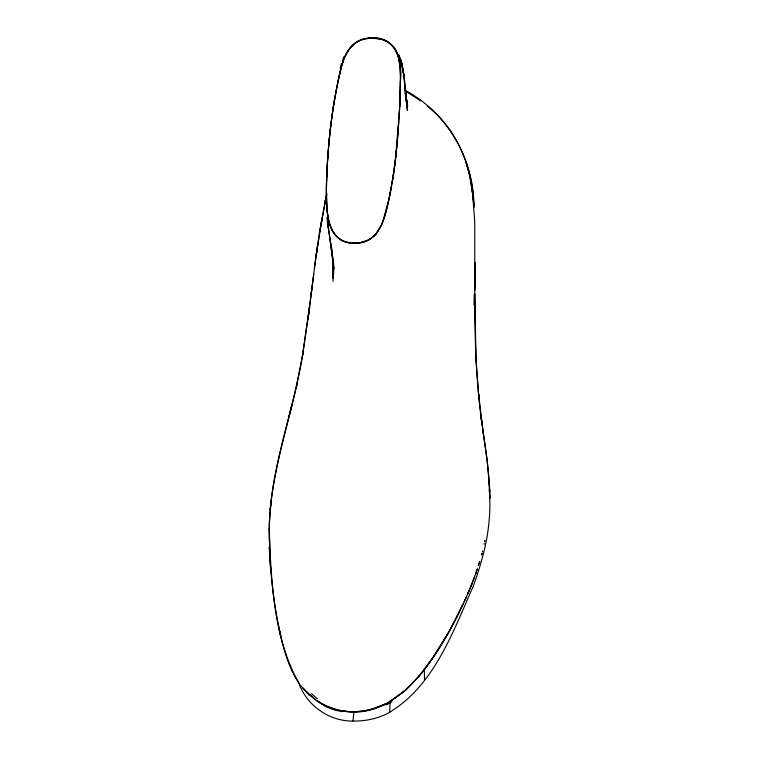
<?xml version="1.0" encoding="UTF-8"?>
<svg xmlns="http://www.w3.org/2000/svg" width="759" height="759" viewBox="0 0 759 759"><rect width="100%" height="100%" fill="white"/><g stroke="black" fill="none" stroke-linecap="round" stroke-linejoin="round"><path stroke-width="1.14" d="M326.427 191.61L326.474 186.021M395.382 160.016L399.5 110.302L400.458 77.39M474.811 293.79L476.016 360.525M326.436 189.541L326.901 206.809M400.458 79.676L400.458 79.107M400.458 81.109C403.001 57.286 393.228 31.925 364.301 38.775C342.878 44.601 340.715 70.189 336.617 88.405C331.711 113.442 328.837 138.831 327.328 164.286M333.533 270.033L333.438 261.959L333.381 277.699L333.315 259.92L332.964 281.352M400.448 80.824L400.448 80.245M400.439 82.541L400.448 81.393M475.172 262.348L474.925 290.137M326.436 188.801L326.455 187.407M400.42 84.315L400.439 82.399M400.448 81.441L400.41 85.274M475.068 263.43C474.356 317.271 474.536 371.341 482.098 424.765L481.121 417.251L487.155 459.888L489.906 492.031M400.41 85.406L400.278 93.471M400.401 86.232L400.41 84.828M400.401 86.554L400.363 89.429M333.343 277.775L333.068 260.413L333.457 266.675L330.374 241.277M326.465 186.657L326.531 182.815M400.354 90.008L400.325 91.156M326.484 185.329L326.541 182.596M473.995 304.862L474.214 294.293M474.745 268.458L474.792 225.376A309.444 290.223 -19.1 0 0 473.312 204.702M400.306 92.313L400.316 91.735M326.636 178.744C325.981 203.127 323.021 249.284 360.895 242.795C378.931 239.322 384.196 220.082 387.811 204.541M326.56 181.913L327.527 160.993M326.56 181.856L326.617 179.94M400.287 92.949L400.23 95.207M400.268 93.917L399.718 106.279M326.636 179.228L326.825 173.934M326.674 178.023L327.11 168.1M400.202 95.833L400.135 97.759M389.68 712.435L390.145 700.595M400.126 98.11L400.012 100.653M326.854 173.28L326.911 171.97M326.939 171.316L327.214 166.183M399.908 102.778L399.936 102.19M399.841 103.945L399.879 103.357M333.675 267.69L333.097 278.088L333.552 269.948M399.784 105.112L399.813 104.524M399.708 106.431L399.604 108.366M399.689 106.867L399.765 105.473M327.138 167.473L327.309 164.589M399.585 108.622L399.234 114.467M399.414 111.545L399.452 110.956M269.293 528.207L269.521 542.239C266.94 488.113 285.289 436.472 296.921 384.386L296.484 386.189L303.078 352.897L302.718 354.946L311.389 292.775M399.376 112.133L399.272 113.888M327.29 164.921L327.433 162.673M398.418 126.772L398.077 132.066M399.196 115.055L399.082 116.81M327.452 162.407L327.49 161.79M398.494 125.596L398.94 118.964M398.617 123.802L398.741 121.867M399.006 117.977L399.196 115.102M398.551 124.77L397.213 142.739M327.556 160.747L327.622 159.788M327.527 161.164L327.575 160.547M398.968 118.565L399.063 117.038M327.66 159.305L327.784 157.464M327.613 159.921L327.916 155.633M398.039 132.512L397.906 134.447M327.831 156.857L327.869 156.24M327.954 155.007L328.049 153.811M327.888 155.965L328.002 154.419M333.552 267.918L332.869 277.31L333.571 268.961M328.182 151.99L328.03 154.049M328.087 153.204L328.135 152.597M397.868 135.017L397.688 137.388M328.23 151.392L328.277 150.785M328.362 149.58L328.41 148.982M328.173 152.132L328.704 145.405L328.609 146.591M328.505 147.787L328.562 147.189M397.631 137.986L397.431 140.358M328.789 144.447L328.97 142.417M328.761 144.798L328.922 143.015M329.026 141.829L330.051 131.81M328.96 142.531L329.14 140.624M397.318 141.544L397.374 140.946M329.197 140.054L329.254 139.457M397.147 143.337L397.261 142.208M397.09 143.935L396.881 146.07M397.166 143.176L396.976 145.111M329.311 138.869L329.548 136.506M396.587 148.973L396.796 146.923M396.691 148.005L396.919 145.728M396.672 148.119L396.236 152.341M329.605 135.918L329.729 134.741M396.302 151.734L396.426 150.529M396.113 153.555L396.293 151.866M352.963 720.993L353.96 711.572M329.795 134.153L330.658 126.582M333.609 267.206L332.708 275.612L333.571 263.458L333.543 273.781L332.736 258.326L331.427 247.33L333.476 264.882L326.977 217.52M396.084 153.792L395.714 157.227M396.189 152.834L395.913 155.386M312.044 286.219L311.057 295.317L316.323 254.161L321.778 220.328L319.454 233.392M395.875 155.728L395.638 157.844M330.118 131.231L330.184 130.643M395.439 159.589L395.572 158.46M395.553 158.622L395.657 157.654M313.666 274.103L307.945 319.653L309.672 306.759L302.575 354.69L303.173 351.104C295.023 404.67 274.834 455.893 270.176 510.029L271.029 500.968L269.265 523.919L270.005 560.787L269.303 547.163C270.583 576.954 274.198 606.716 280.659 635.843L278.449 625.9M330.25 130.083L331.285 121.487M395.43 159.703L395.097 162.473M395.496 159.086L392.232 182.075M317.101 248.146L316.076 256.893L319.719 230.935L325.564 199.75M314.302 268.307L317.575 245.204M395.278 160.955L394.168 169.845M395.135 162.198L394.746 165.367M330.933 124.286L330.801 125.434M331.009 123.708L332.129 115.169M394.671 165.993L394.424 167.919M331.37 120.852L331.446 120.283M331.522 119.713L331.664 118.575M394.386 168.251L393.722 173.099M331.74 118.006L331.816 117.436M331.901 116.867L331.977 116.307M394.12 170.177L393.855 172.103M332.053 115.766L332.622 111.782M332.29 114.04L333.486 106.165M393.722 173.061L392.536 180.395M332.698 111.222L333.78 104.362M393.617 173.754L388.902 199.56M333.581 105.605L333.666 105.046M333.761 104.486L334.615 99.448M334.036 102.807L334.131 102.247M334.226 101.687L335.108 96.668M320.934 225.119L325.858 198.659M334.71 98.898L334.814 98.338M392.412 181.069L392.166 182.416M334.918 97.731L337.404 84.496M335.412 94.998L335.203 96.108M391.264 187.464L392.128 182.663M391.435 186.543L391.559 185.851M391.056 188.63L391.179 187.928M391.302 187.236L389.215 198.004M335.715 93.329L335.82 92.778M335.914 92.219L336.019 91.668M390.923 189.323L390.524 191.439M336.228 90.558L336.332 90.008M484.916 540.114L484.593 541.803M336.436 89.458L336.863 87.247M390.249 192.862L390.392 192.15M336.968 86.687L337.081 86.137M337.186 85.596L340.127 71.944M390.117 193.573L389.538 196.439M337.518 83.945L337.622 83.395M337.736 82.845L338.163 80.729M389.386 197.169L389.016 198.953M484.081 544.326L484.251 543.482M338.296 80.103L340.81 69.249M326.731 193.915L324.937 202.435L326.787 194.636M389.092 198.621L382.802 221.571M388.817 199.911L387.972 203.792M388.779 200.082L388.931 199.351M388.409 201.809C384.993 215.717 381.843 232.577 368.2 240.129M482.344 551.84L482.544 551.006M340.269 71.337L341 68.538M289.065 416.293L291.779 405.752L289.834 413.247M481.699 554.326L481.918 553.501M481.51 555.095L481.965 553.349M340.952 68.718L342.679 62.855M479.346 562.571L479.593 561.745M478.834 564.212L479.09 563.387M478.388 565.673L479.754 561.347M342.347 63.889C345.468 52.029 353.836 39.724 367.052 38.481M476.965 569.914L477.24 569.098M342.859 62.323L343.22 61.27M476.69 570.73L475.855 573.159M475.466 574.24L476.073 572.514M477.364 568.908C469.043 593.367 457.705 616.744 444.67 639.021M473.588 579.402L474.223 577.684M473.806 578.813L473.199 580.426M472.582 582.03L472.895 581.233M472.278 582.817L470.229 587.95M382.46 222.482L381.73 224.275M471.956 583.633L470.675 586.83M470.02 588.424L468.009 593.177M468.047 593.083L468.787 591.365M466.614 596.337L464.831 600.265M345.051 56.621C348.153 49.24 353.741 42.4 361.54 39.8M381.369 225.11L376.417 233.279M464.992 599.885L465.77 598.187M464.1 601.83L464.47 601.043M463.009 604.173L456.833 616.754M462.611 604.97L460.172 610.027M459.347 611.707C433.863 664.542 384.747 740.49 317.604 701.259M456.918 616.583L455.742 618.898M454.954 620.445L452.136 625.814M451.728 626.573L448.806 631.896M447.971 633.348L433.161 657.171L420.78 674.068M444.451 639.391L441.747 643.85M440.837 645.33L441.292 644.59M440.372 646.061L438.987 648.271M438.512 649.011L437.108 651.213M436.634 651.943L433.996 655.966M433.759 656.326L431.302 659.951M430.799 660.672L426.719 666.383M426.197 667.085L421.179 673.575M418.541 676.8L419.67 675.444M420.021 674.998L406.226 689.656L391.255 700.642M417.649 677.815L404.765 690.87L391.473 700.491M373.475 236.334C365.762 243.592 353.751 244.844 344.055 241.248C329.871 235.556 327.233 218.269 326.768 204.759M367.878 240.299L358.665 242.946L347.764 242.425A23.633 22.495 -24.5 0 1 343.153 240.859M385.515 703.773L379.955 706.287M383.181 704.874L372.157 709.01M374.206 708.375L375.107 708.081A69.837 63.035 -14.9 0 0 379.984 706.363M361.929 39.686L364.813 38.889M365.164 38.804L371.673 38.121M367.944 38.358C380.885 36.204 395.781 43.206 398.38 56.982M372.185 38.121L382.175 39.477M349.036 711.572L352.802 711.686A66.289 61.375 -14.9 0 0 364.405 710.747L366.36 710.396A62.058 57.38 -14.9 0 0 372.157 709.029M343.609 711.041L342.233 710.832M382.602 39.61L387.545 41.821M327.708 706.657L329.387 707.341M343.153 240.85C333.913 236.808 329.359 226.856 328.078 217.378M324.662 705.244L324.055 704.94M404.509 89.97C447.317 112.55 474.166 158.773 473.948 207.074M404.86 90.625L420.695 100.9M387.934 42.058L392.118 45.388L395.448 49.762M310.412 695.424L315.801 699.807M427.393 106.307C458.094 130.197 472.971 169.058 473.844 207.216L472.345 190.888L473.682 205.034M309.264 695.348L300.203 685.016M313.581 698.46L302.642 687.673M310.459 694.959L311.664 696.145M449.67 129.77L450.893 131.364M299.35 683.868C287.898 667.085 283.003 646.981 278.79 627.408M297.139 679.998C274.483 636.981 271.646 586.432 269.464 538.776M395.904 50.597L398.579 57.722L400.107 67.266M298.173 681.117C305.782 705.263 329.482 722.075 354.785 721.05A70.293 65.929 -19.1 0 0 386.692 713.934C433.304 687.768 452.582 632.693 473.151 586.46A349.292 327.594 -19.1 0 0 482.715 556.281C488.597 534.45 491.234 511.651 489.166 489.081M398.798 54.572L401.027 60.17L402.308 66.052L401.027 60.17M398.959 56.014L403.086 70.16L407.46 110.434L405.192 92.712L407.678 105.985L405.733 97.437M400.534 60.454L402.023 64.838L403.864 75.16L402.023 64.838M405.714 97.892L407.213 102.37L405.733 97.161M400.534 60.16L401.729 63.898M405.676 97.256L406.919 101.194L405.704 96.545M398.522 57.504L399.908 65.198L400.429 73.984M401.691 63.291L404.414 78.5L406.331 98.253M405.704 96.602L407.222 104.827L404.936 87.883L406.947 105.093L406.359 98.879M331.114 246.248L327.433 221.818L328.391 228.298M327.822 215.736L327.945 216.552M327.708 214.93L327.414 212.52M327.328 211.723L327.034 208.583M489.138 480.532L489.802 498.321C489.745 475.495 486.054 452.924 482.847 430.381L483.227 433.199L478.521 393.75L478.844 397.156L475.827 357.404M269.843 558.814L271.001 572.333M400.154 67.826L400.458 76.82M326.731 203.934L326.598 201.059M326.569 200.281L326.503 198.071M424.272 669.4L424.575 680.045M326.493 197.349L326.427 192.321M400.439 74.553L400.458 78.566M376.559 233.383A25.341 21.195 -35.8 0 1 373.599 236.457M342.404 61.043A67.893 64.496 -6.8 0 1 344.15 56.299M327.527 706.999A57.551 52.883 -18.7 0 1 314.017 698.622M349.026 711.667A61.365 55.379 -12.5 0 1 331.038 708.062M391.72 700.842A76.668 67.276 -16.4 0 1 383.38 705.263M317.414 698.678A63.111 55.046 1.9 0 1 311.598 693.764M324.074 704.912A56.925 51.83 -14.2 0 1 317.253 700.737M342.062 711.572A60.094 54.952 -15.7 0 1 324.909 706.136M343.618 710.993A61.327 55.388 -12.3 0 0 345.003 711.174L350.563 711.638A64.714 59.638 -14.6 0 0 374.244 708.479M392.014 701.714A75.397 66.194 -16.2 0 1 386.179 704.94M340.165 68.367A121.829 114.979 -12.7 0 1 341.455 63.671M333.628 266.561L332.954 276.807L333.628 266.561M333.562 267.111L333.201 271.428L333.599 267.045M469.546 174.712L465.836 161.325L470.096 177.027L472.591 193.09L469.546 174.712"/></g></svg>
